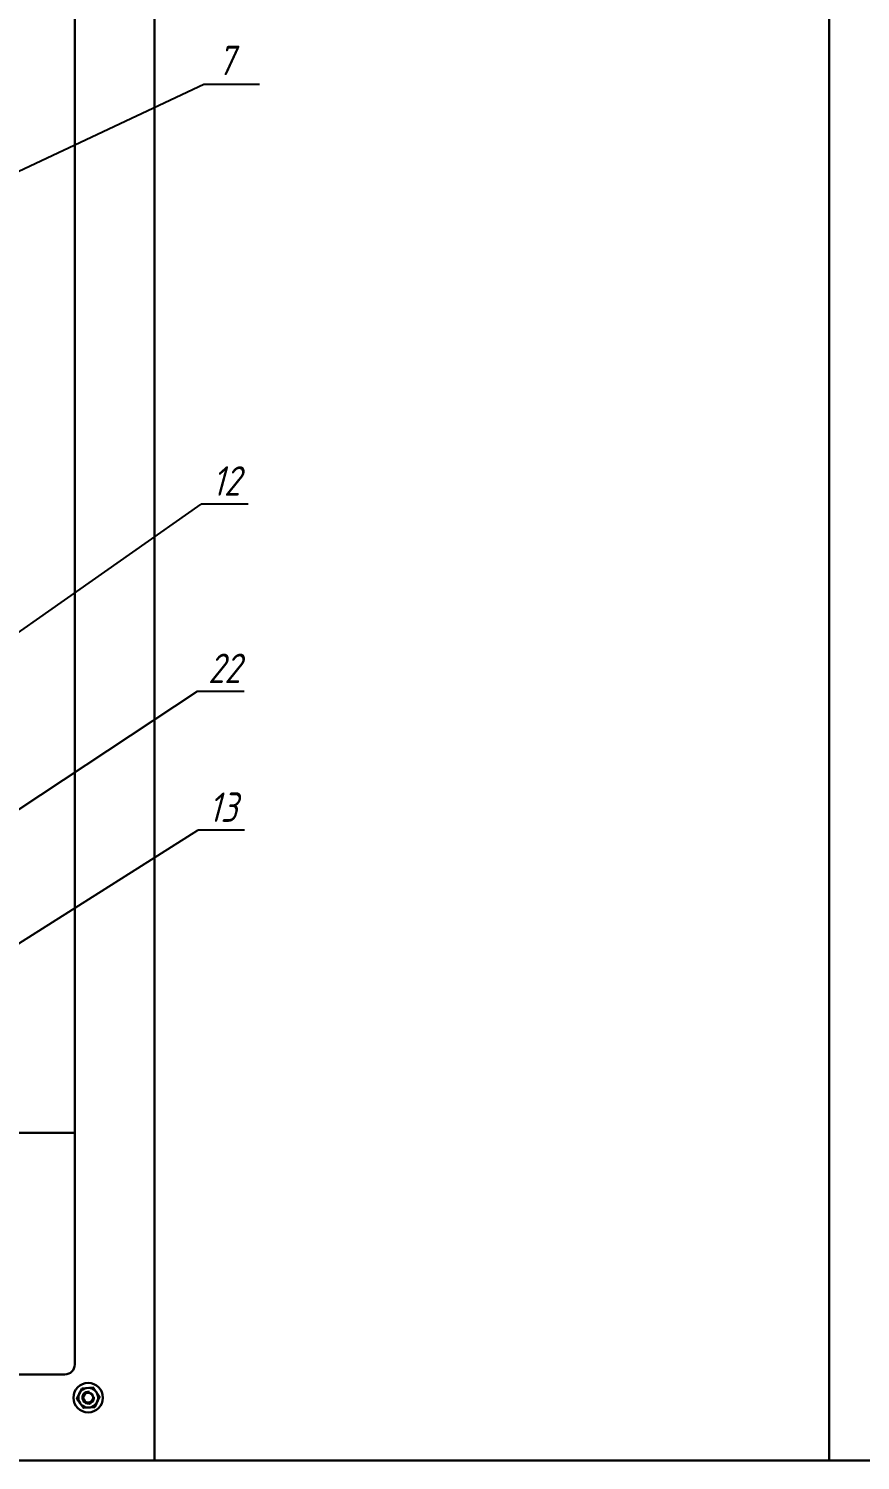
# Model space of a CAD drawing. Header units: millimetres. Extents: x 1012 to 5632, y 4 to 1530.
# Drawn here: x 1315.9 to 1400.5, y 1234.6 to 1380.2 of the extents above; entities that cross this region are included whole.
import ezdxf

# ---------------------------------------------------------------- set-up
doc = ezdxf.new("R2010")
doc.units = ezdxf.units.MM
doc.layers.add('ссылки', color=7, linetype='Continuous')
doc.styles.get("Standard").update_dxf_attribs({"font": 'GOST_A.TTF', "width": 0.8, "oblique": 15, "height": 3})

msp = doc.modelspace()

# ---------------------------------------------------------------- linework, layer by layer
at = {"color": 7, "lineweight": 30}
for p, q in [((1328.7318, 1484.7065), (1328.7318, 1234.7065)), ((1397.3822, 1484.5802), (1397.3822, 1234.5802)), ((1320.6068, 1474.8302), (1320.6068, 1289.2985)), ((1320.6068, 1463.5365), (1320.6068, 1244.3302)), ((1310.6068, 1267.8963), (1320.6068, 1267.8963)), ((1319.6068, 1243.3302), (1175.3568, 1243.3302)), ((1328.7318, 1234.5802), (1166.2318, 1234.5802)), ((1328.7318, 1234.5802), (1403.7318, 1234.5802))]:
    msp.add_line(p, q, dxfattribs=at)
at = {"color": 7}
for p, q in [((1281.5111, 1350.0403), (1333.7457, 1374.5822)), ((1333.7457, 1374.5822), (1336.377, 1374.5822)), ((1333.7457, 1374.5822), (1339.4258, 1374.5822)), ((1302.2326, 1309.9206), (1333.4886, 1331.871)), ((1338.2477, 1331.871), (1333.4886, 1331.871)), ((1333.0805, 1312.8102), (1308.5923, 1296.6252)), ((1337.8396, 1312.8102), (1333.0805, 1312.8102)), ((1305.6121, 1281.2773), (1333.1285, 1298.6817)), ((1337.8877, 1298.6817), (1333.1285, 1298.6817))]:
    msp.add_line(p, q, dxfattribs=at)
at = {"color": 7, "lineweight": 30}
msp.add_lwpolyline([(1321.3195, 1241.9011), (1320.8315, 1240.8546), (1321.4938, 1239.9087), (1322.6441, 1240.0093), (1323.1321, 1241.0558), (1322.4698, 1242.0017)], close=True, dxfattribs=at)
for radius in [1.5, 1, 1, 1, 0.5]:
    msp.add_circle((1321.9818, 1240.9552), radius, dxfattribs=at)
msp.add_arc((1319.6068, 1244.3302), 1, 270, 0, dxfattribs=at)
at = {"color": 7}
msp.add_arc((1321.9818, 1240.9552), 0.6127, 77.654356, 9.494214, dxfattribs=at)

# ---------------------------------------------------------------- texts
at = {"layer": 'ссылки', "color": 7, "oblique": 15}
for s, p in [('7', (1335.1325, 1375.5073)), ('12', (1334.5793, 1332.721)), ('22', (1334.1712, 1313.6602)), ('13', (1334.2193, 1299.5317))]:
    msp.add_text(s, height=3, dxfattribs=at).set_placement(p)

doc.saveas('drawing.dxf')
